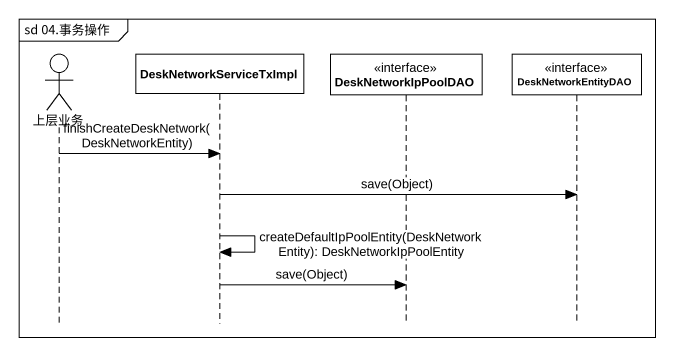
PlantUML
@startuml
mainframe sd 04.事务操作
hide footbox
actor 上层业务
participant DeskNetworkServiceTxImpl
participant DeskNetworkIpPoolDAO <<interface>>
participant DeskNetworkEntityDAO <<interface>>

上层业务 -> DeskNetworkServiceTxImpl : finishCreateDeskNetwork(DeskNetworkEntity)
DeskNetworkServiceTxImpl -> DeskNetworkEntityDAO : save(Object)
DeskNetworkServiceTxImpl -> DeskNetworkServiceTxImpl : createDefaultIpPoolEntity(DeskNetworkEntity): DeskNetworkIpPoolEntity
DeskNetworkServiceTxImpl -> DeskNetworkIpPoolDAO : save(Object)
@enduml
